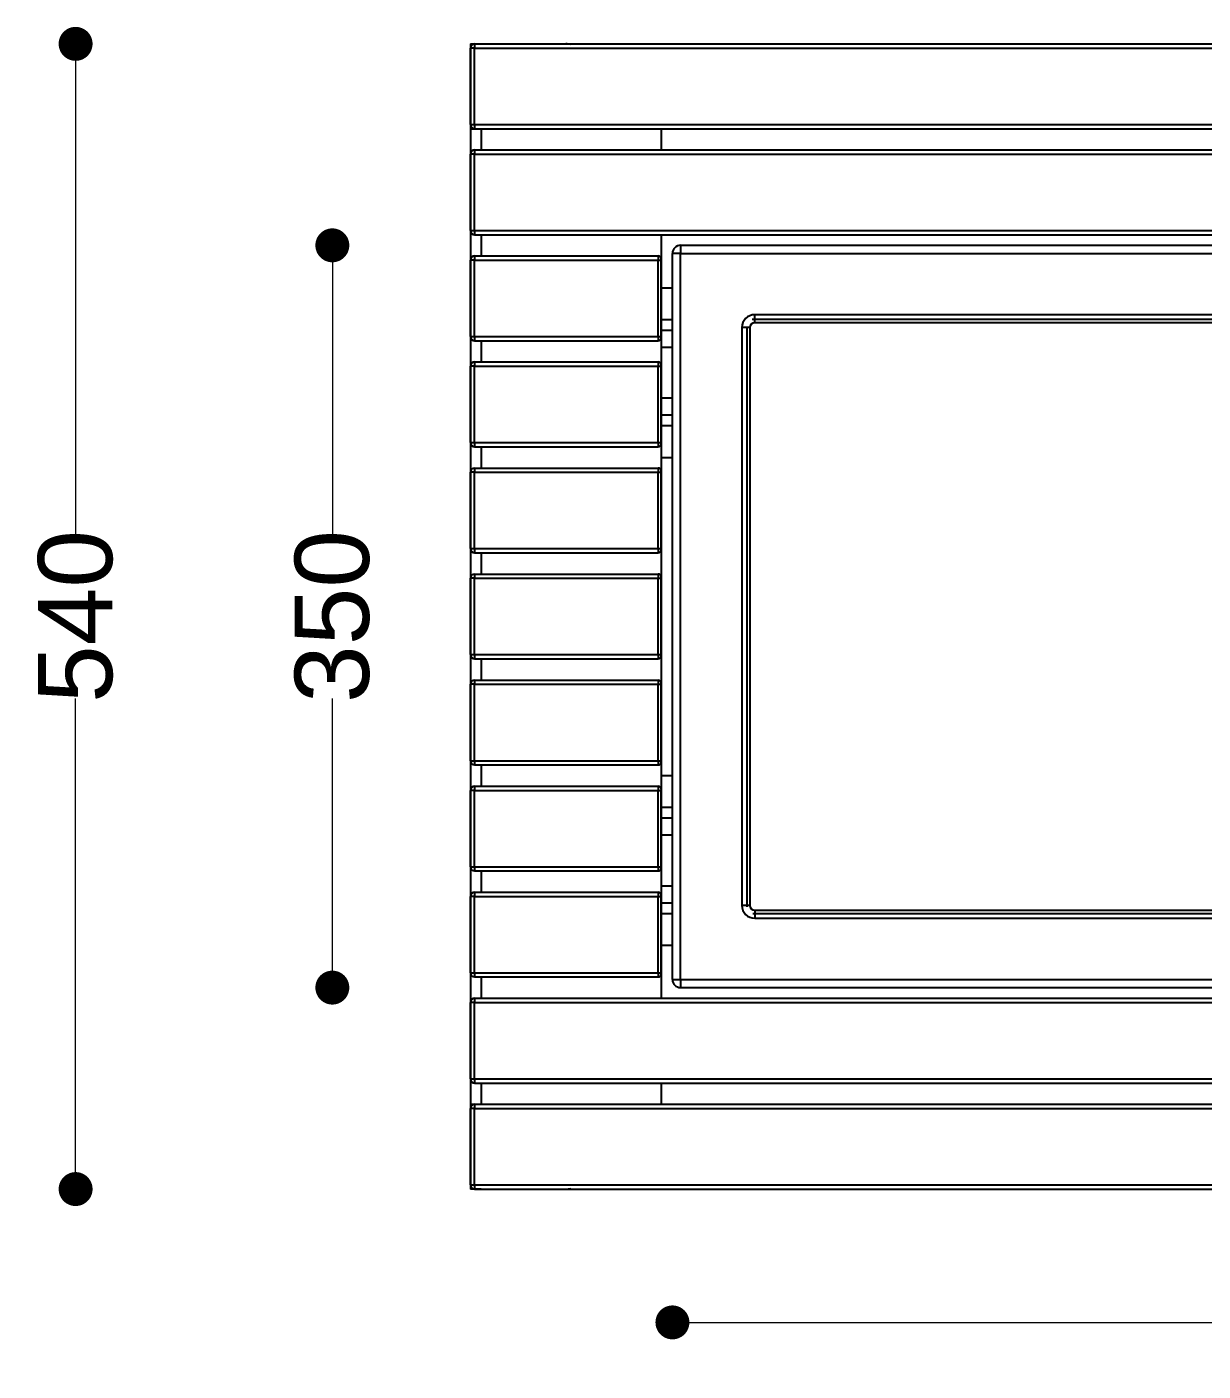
# Model space of a CAD drawing. Header units: millimetres. Extents: x 10366 to 13995, y 24552 to 29685.
# Drawn here: x 11950 to 12504, y 26546 to 27180 of the extents above; entities that cross this region are included whole.
import ezdxf

# ---------------------------------------------------------------- set-up
doc = ezdxf.new("R2010")
doc.units = ezdxf.units.MM
doc.header["$LTSCALE"] = 3
doc.layers.add('DomyÅ›lny', color=7, linetype='Continuous')
doc.styles.get("Standard").update_dxf_attribs({"font": 'arial.ttf'})
doc.dimstyles.new('MATEUSZ', dxfattribs={"dimtxt": 35, "dimasz": 16, "dimexe": 0.18, "dimexo": 0.0625, "dimgap": 0.09, "dimtad": 0, "dimdec": 0, "dimdsep": 46, "dimtxsty": 'Standard', "dimblk": 'DOT', "dimcen": 0.09, "dimse1": 1, "dimse2": 1, "dimadec": 0, "dimazin": 0, "dimtfac": 1, "dimtdec": 0, "dimtofl": 0, "dimtmove": 0, "dimatfit": 3, "dimfxl": 1, "dimtolj": 1, "dimtzin": 0, "dimlwd": 9, "dimlwe": 9, "dimarcsym": 0})

# ---------------------------------------------------------------- blocks, each defined once
blk = doc.blocks.new('_Dot')
at = {"color": 0, "linetype": 'ByBlock', "lineweight": -2}
blk.add_line((-0.5, 0), (-1, 0), dxfattribs=at)
at = {"color": 0, "linetype": 'ByBlock', "const_width": 0.5}
blk.add_lwpolyline([(-0.25, 0, 1), (0.25, 0, 1)], format="xyb", close=True, dxfattribs=at)
blk = doc.blocks.new('*D23')
at = {"color": 0, "lineweight": 9, "transparency": 16777216}
for p, q in [((11972.53, 27156.07), (11972.53, 26940.77)), ((11972.53, 26648.07), (11972.53, 26863.38))]:
    blk.add_line(p, q, dxfattribs=at)
at = {"layer": 'Defpoints', "color": 0, "transparency": 16777216}
for p in [(12158.67, 27172.07), (11972.53, 26632.07), (12158.67, 26632.07)]:
    blk.add_point(p, dxfattribs=at)
at = {"color": 0, "lineweight": 9, "transparency": 16777216, "xscale": 16, "yscale": 16, "zscale": 16}
for p, rotation in [((11972.53, 27172.07), 90), ((11972.53, 26632.07), 270)]:
    blk.add_blockref('_Dot', p, dxfattribs=dict(at, rotation=rotation))
at = {"color": 0, "transparency": 16777216, "insert": (11972.53, 26902.07), "char_height": 35, "attachment_point": 5, "rotation": 90}
blk.add_mtext('\\A1;540', dxfattribs=at)
blk = doc.blocks.new('*D26')
at = {"color": 0, "lineweight": 9, "transparency": 16777216}
for p, q in [((12269.92, 26569.2), (12570.37, 26569.2)), ((12947.92, 26569.2), (12647.48, 26569.2))]:
    blk.add_line(p, q, dxfattribs=at)
at = {"layer": 'Defpoints', "color": 0, "transparency": 16777216}
for p in [(12253.92, 27073.29), (12963.92, 27073.29), (12963.92, 26569.2)]:
    blk.add_point(p, dxfattribs=at)
at = {"color": 0, "lineweight": 9, "transparency": 16777216, "xscale": 16, "yscale": 16, "zscale": 16, "rotation": 180}
blk.add_blockref('_Dot', (12253.92, 26569.2), dxfattribs=at)
at = {"color": 0, "lineweight": 9, "transparency": 16777216, "xscale": 16, "yscale": 16, "zscale": 16}
blk.add_blockref('_Dot', (12963.92, 26569.2), dxfattribs=at)
at = {"color": 0, "transparency": 16777216, "insert": (12608.92, 26569.2), "char_height": 35, "attachment_point": 5}
blk.add_mtext('\\A1;710', dxfattribs=at)
blk = doc.blocks.new('*D27')
at = {"color": 0, "lineweight": 9, "transparency": 16777216}
for p, q in [((12093.57, 27061.07), (12093.57, 26940.76)), ((12093.57, 26743.07), (12093.57, 26863.39))]:
    blk.add_line(p, q, dxfattribs=at)
at = {"layer": 'Defpoints', "color": 0, "transparency": 16777216}
for p in [(12257.7, 27077.07), (12093.57, 26727.07), (12257.7, 26727.07)]:
    blk.add_point(p, dxfattribs=at)
at = {"color": 0, "lineweight": 9, "transparency": 16777216, "xscale": 16, "yscale": 16, "zscale": 16}
for p, rotation in [((12093.57, 27077.07), 90), ((12093.57, 26727.07), 270)]:
    blk.add_blockref('_Dot', p, dxfattribs=dict(at, rotation=rotation))
at = {"color": 0, "transparency": 16777216, "insert": (12093.57, 26902.07), "char_height": 35, "attachment_point": 5, "rotation": 90}
blk.add_mtext('\\A1;350', dxfattribs=at)

msp = doc.modelspace()

# ---------------------------------------------------------------- linework, layer by layer
at = {"layer": 'DomyÅ›lny'}
for p, q in [((12158.67, 27172.07), (12163.67, 27172.07)), ((12158.67, 27172.07), (12158.67, 27132.07)), ((12158.67, 27134.07), (12158.67, 27170.07)), ((12160.67, 27172.07), (13057.17, 27172.07)), ((12160.67, 27134.07), (12160.67, 27170.07)), ((12160.67, 27170.07), (13057.17, 27170.07)), ((12158.67, 27132.07), (12163.67, 27132.07)), ((12158.67, 27132.07), (12158.67, 26672.07)), ((12160.67, 27134.07), (13057.17, 27134.07)), ((12160.67, 27132.07), (13057.17, 27132.07)), ((12163.67, 27132.07), (12163.67, 27122.07)), ((12163.67, 27132.07), (12163.67, 27122.07)), ((12248.67, 27132.07), (12248.67, 27122.07)), ((12158.67, 27084.07), (12158.67, 27120.07)), ((12160.67, 27122.07), (13057.17, 27122.07)), ((12160.67, 27120.07), (13057.17, 27120.07)), ((12160.67, 27084.07), (12160.67, 27120.07)), ((12160.67, 27084.07), (13057.17, 27084.07)), ((12160.67, 27082.07), (13057.17, 27082.07)), ((12163.67, 27082.07), (12163.67, 27072.07)), ((12163.67, 27082.07), (12163.67, 27072.07)), ((12248.67, 27082.07), (12248.67, 26722.07)), ((12160.67, 27072.07), (12247.17, 27072.07)), ((12253.92, 26730.85), (12253.92, 27073.29)), ((12257.7, 27077.07), (12960.14, 27077.07)), ((12257.7, 27073.29), (12960.14, 27073.29)), ((12257.7, 26730.85), (12257.7, 27073.29)), ((12158.67, 27034.07), (12158.67, 27070.07)), ((12160.67, 27034.07), (12160.67, 27070.07)), ((12160.67, 27070.07), (12247.17, 27070.07)), ((12247.17, 27034.07), (12247.17, 27070.07)), ((12248.67, 27034.07), (12248.67, 27070.07)), ((12248.67, 27057.07), (12253.92, 27057.07)), ((12248.67, 27042.09), (12253.92, 27042.09)), ((12925.99, 27042.07), (12291.56, 27042.07)), ((12925.14, 27044.35), (12292.7, 27044.35)), ((12925.14, 27040.57), (12292.7, 27040.57)), ((12160.67, 27034.07), (12247.17, 27034.07)), ((12248.67, 27037.07), (12253.92, 27037.07)), ((12286.64, 27038.29), (12286.64, 26765.85)), ((12288.92, 27038.29), (12288.92, 26765.18)), ((12290.42, 27038.29), (12290.42, 26765.85)), ((12160.67, 27032.07), (12247.17, 27032.07)), ((12163.67, 27032.07), (12163.67, 27022.07)), ((12163.67, 27032.07), (12163.67, 27022.07)), ((12248.67, 27029.05), (12253.92, 27029.05)), ((12160.67, 27022.07), (12247.17, 27022.07)), ((12158.67, 26984.07), (12158.67, 27020.07)), ((12160.67, 26984.07), (12160.67, 27020.07)), ((12160.67, 27020.07), (12247.17, 27020.07)), ((12247.17, 26984.07), (12247.17, 27020.07)), ((12248.67, 26984.07), (12248.67, 27020.07)), ((12248.67, 27005.09), (12253.92, 27005.09)), ((12248.67, 26997.07), (12253.92, 26997.07)), ((12248.67, 26992.05), (12253.92, 26992.05)), ((12160.67, 26984.07), (12247.17, 26984.07)), ((12160.67, 26982.07), (12247.17, 26982.07)), ((12163.67, 26982.07), (12163.67, 26972.07)), ((12163.67, 26982.07), (12163.67, 26972.07)), ((12248.67, 26977.07), (12253.92, 26977.07)), ((12158.67, 26934.07), (12158.67, 26970.07)), ((12160.67, 26972.07), (12247.17, 26972.07)), ((12160.67, 26934.07), (12160.67, 26970.07)), ((12160.67, 26970.07), (12247.17, 26970.07)), ((12247.17, 26934.07), (12247.17, 26970.07)), ((12248.67, 26934.07), (12248.67, 26970.07)), ((12160.67, 26934.07), (12247.17, 26934.07)), ((12160.67, 26932.07), (12247.17, 26932.07)), ((12163.67, 26932.07), (12163.67, 26922.07)), ((12163.67, 26932.07), (12163.67, 26922.07)), ((12158.67, 26884.07), (12158.67, 26920.07)), ((12160.67, 26922.07), (12247.17, 26922.07)), ((12160.67, 26884.07), (12160.67, 26920.07)), ((12160.67, 26920.07), (12247.17, 26920.07)), ((12247.17, 26884.07), (12247.17, 26920.07)), ((12248.67, 26884.07), (12248.67, 26920.07)), ((12160.67, 26884.07), (12247.17, 26884.07)), ((12160.67, 26882.07), (12247.17, 26882.07)), ((12163.67, 26882.07), (12163.67, 26872.07)), ((12163.67, 26882.07), (12163.67, 26872.07)), ((12158.67, 26834.07), (12158.67, 26870.07)), ((12160.67, 26872.07), (12247.17, 26872.07)), ((12160.67, 26834.07), (12160.67, 26870.07)), ((12160.67, 26870.07), (12247.17, 26870.07)), ((12247.17, 26834.07), (12247.17, 26870.07)), ((12248.67, 26834.07), (12248.67, 26870.07)), ((12160.67, 26834.07), (12247.17, 26834.07)), ((12160.67, 26832.07), (12247.17, 26832.07)), ((12163.67, 26832.07), (12163.67, 26822.07)), ((12163.67, 26832.07), (12163.67, 26822.07)), ((12248.67, 26827.07), (12253.92, 26827.07)), ((12158.67, 26784.07), (12158.67, 26820.07)), ((12160.67, 26822.07), (12247.17, 26822.07)), ((12160.67, 26784.07), (12160.67, 26820.07)), ((12160.67, 26820.07), (12247.17, 26820.07)), ((12247.17, 26784.07), (12247.17, 26820.07)), ((12248.67, 26784.07), (12248.67, 26820.07)), ((12248.67, 26812.09), (12253.92, 26812.09)), ((12248.67, 26807.07), (12253.92, 26807.07)), ((12248.67, 26799.05), (12253.92, 26799.05)), ((12160.67, 26784.07), (12247.17, 26784.07)), ((12160.67, 26782.07), (12247.17, 26782.07)), ((12163.67, 26782.07), (12163.67, 26772.07)), ((12163.67, 26782.07), (12163.67, 26772.07)), ((12248.67, 26775.09), (12253.92, 26775.09)), ((12158.67, 26734.07), (12158.67, 26770.07)), ((12160.67, 26772.07), (12247.17, 26772.07)), ((12160.67, 26734.07), (12160.67, 26770.07)), ((12160.67, 26770.07), (12247.17, 26770.07)), ((12247.17, 26734.07), (12247.17, 26770.07)), ((12248.67, 26734.07), (12248.67, 26770.07)), ((12248.67, 26767.07), (12253.92, 26767.07)), ((12248.67, 26762.05), (12253.92, 26762.05)), ((12291.77, 26762.07), (12926.21, 26762.07)), ((12292.7, 26763.57), (12925.14, 26763.57)), ((12292.7, 26759.79), (12925.14, 26759.79)), ((12248.67, 26747.07), (12253.92, 26747.07)), ((12160.67, 26734.07), (12247.17, 26734.07)), ((12160.67, 26732.07), (12247.17, 26732.07)), ((12163.67, 26732.07), (12163.67, 26722.07)), ((12163.67, 26732.07), (12163.67, 26722.07)), ((12257.7, 26730.85), (12960.14, 26730.85)), ((12257.7, 26727.07), (12960.14, 26727.07)), ((12158.67, 26684.07), (12158.67, 26720.07)), ((12160.67, 26722.07), (13057.17, 26722.07)), ((12160.67, 26684.07), (12160.67, 26720.07)), ((12160.67, 26720.07), (13057.17, 26720.07)), ((12160.67, 26684.07), (13057.17, 26684.07)), ((12160.67, 26682.07), (13057.17, 26682.07)), ((12163.67, 26682.07), (12163.67, 26672.07)), ((12163.67, 26682.07), (12163.67, 26672.07)), ((12248.67, 26682.07), (12248.67, 26672.07)), ((12158.67, 26672.07), (12158.67, 26632.07)), ((12158.67, 26672.07), (12163.67, 26672.07)), ((12160.67, 26672.07), (13057.17, 26672.07)), ((12158.67, 26634.07), (12158.67, 26670.07)), ((12160.67, 26634.07), (12160.67, 26670.07)), ((12160.67, 26670.07), (13057.17, 26670.07)), ((12160.67, 26634.07), (13057.17, 26634.07)), ((12163.67, 26632.07), (12158.67, 26632.07)), ((12160.67, 26632.07), (13057.17, 26632.07))]:
    msp.add_line(p, q, dxfattribs=at)
for points in [[(12160.67, 27170.07, 0), (12158.67, 27170.07, 0)], [(12160.67, 27172.07, 0), (12160.67, 27172.07, 0), (12160.67, 27172.07, 0), (12160.67, 27172.07, 0), (12160.67, 27172.07, 0), (12160.67, 27172.07, 0), (12160.67, 27172.07, 0), (12160.67, 27172.07, 0), (12160.67, 27172.07, 0), (12160.67, 27172.07, 0), (12160.67, 27172.07, 0), (12160.67, 27172.07, 0), (12160.67, 27172.07, 0), (12160.67, 27172.07, 0), (12160.67, 27172.06, 0), (12160.67, 27172.01, 0), (12160.67, 27171.83, 0), (12160.67, 27170.07, 0)], [(12158.67, 27134.07, 0), (12158.67, 27134.07, 0), (12158.67, 27134.07, 0), (12158.67, 27134.07, 0), (12158.67, 27134.07, 0), (12158.67, 27134.07, 0), (12158.67, 27134.07, 0), (12158.67, 27134.07, 0), (12158.67, 27134.07, 0), (12158.67, 27134.07, 0), (12158.67, 27134.07, 0), (12158.67, 27134.07, 0), (12158.68, 27134.07, 0), (12158.68, 27134.07, 0), (12158.69, 27134.07, 0), (12158.73, 27134.07, 0), (12158.92, 27134.07, 0), (12160.67, 27134.07, 0)], [(12160.67, 27134.07, 0), (12160.67, 27132.07, 0)], [(12160.67, 27120.07, 0), (12158.67, 27120.07, 0)], [(12160.67, 27122.07, 0), (12160.67, 27122.07, 0), (12160.67, 27122.07, 0), (12160.67, 27122.07, 0), (12160.67, 27122.07, 0), (12160.67, 27122.07, 0), (12160.67, 27122.07, 0), (12160.67, 27122.07, 0), (12160.67, 27122.07, 0), (12160.67, 27122.07, 0), (12160.67, 27122.07, 0), (12160.67, 27122.07, 0), (12160.67, 27122.07, 0), (12160.67, 27122.07, 0), (12160.67, 27122.06, 0), (12160.67, 27122.01, 0), (12160.67, 27121.83, 0), (12160.67, 27120.07, 0)], [(12158.67, 27084.07, 0), (12158.67, 27084.07, 0), (12158.67, 27084.07, 0), (12158.67, 27084.07, 0), (12158.67, 27084.07, 0), (12158.67, 27084.07, 0), (12158.67, 27084.07, 0), (12158.67, 27084.07, 0), (12158.67, 27084.07, 0), (12158.67, 27084.07, 0), (12158.67, 27084.07, 0), (12158.67, 27084.07, 0), (12158.68, 27084.07, 0), (12158.68, 27084.07, 0), (12158.69, 27084.07, 0), (12158.73, 27084.07, 0), (12158.92, 27084.07, 0), (12160.67, 27084.07, 0)], [(12160.67, 27084.07, 0), (12160.67, 27082.07, 0)], [(12160.67, 27072.07, 0), (12160.67, 27072.07, 0), (12160.67, 27072.07, 0), (12160.67, 27072.07, 0), (12160.67, 27072.07, 0), (12160.67, 27072.07, 0), (12160.67, 27072.07, 0), (12160.67, 27072.07, 0), (12160.67, 27072.07, 0), (12160.67, 27072.07, 0), (12160.67, 27072.07, 0), (12160.67, 27072.07, 0), (12160.67, 27072.07, 0), (12160.67, 27072.07, 0), (12160.67, 27072.06, 0), (12160.67, 27072.01, 0), (12160.67, 27071.83, 0), (12160.67, 27070.07, 0)], [(12247.17, 27072.07, 0), (12247.17, 27072.07, 0), (12247.17, 27072.07, 0), (12247.17, 27072.07, 0), (12247.17, 27072.07, 0), (12247.17, 27072.07, 0), (12247.17, 27072.07, 0), (12247.17, 27072.07, 0), (12247.17, 27072.07, 0), (12247.17, 27072.07, 0), (12247.17, 27072.07, 0), (12247.17, 27072.07, 0), (12247.17, 27072.06, 0), (12247.17, 27072.02, 0), (12247.17, 27071.84, 0), (12247.17, 27070.07, 0)], [(12257.7, 27073.29, 0), (12253.92, 27073.29, 0)], [(12257.7, 27077.07, 0), (12257.7, 27077.07, 0), (12257.7, 27077.07, 0), (12257.7, 27077.07, 0), (12257.7, 27077.07, 0), (12257.7, 27077.07, 0), (12257.7, 27077.07, 0), (12257.7, 27077.07, 0), (12257.7, 27077.07, 0), (12257.7, 27077.07, 0), (12257.7, 27077.07, 0), (12257.7, 27077.07, 0), (12257.7, 27077.07, 0), (12257.7, 27077.07, 0), (12257.7, 27077.05, 0), (12257.7, 27076.96, 0), (12257.7, 27076.61, 0), (12257.7, 27073.29, 0)], [(12160.67, 27070.07, 0), (12158.67, 27070.07, 0)], [(12247.17, 27070.07, 0), (12248.67, 27070.07, 0)], [(12248.67, 27070.57, 0), (12248.67, 27070.57, 0), (12248.67, 27070.57, 0), (12248.67, 27070.57, 0), (12248.67, 27070.57, 0), (12248.67, 27070.57, 0), (12248.67, 27070.57, 0), (12248.67, 27070.57, 0), (12248.67, 27070.57, 0), (12248.67, 27070.57, 0), (12248.67, 27070.57, 0), (12248.67, 27070.57, 0), (12248.67, 27070.57, 0), (12248.67, 27070.56, 0), (12248.67, 27070.44, 0), (12248.67, 27070.07, 0)], [(12292.7, 27040.57, 0), (12292.7, 27040.57, 0), (12292.7, 27040.57, 0), (12292.7, 27040.57, 0), (12292.7, 27040.57, 0), (12292.7, 27040.57, 0), (12292.7, 27040.57, 0), (12292.7, 27040.57, 0), (12292.7, 27040.57, 0), (12292.7, 27040.57, 0), (12292.7, 27040.57, 0), (12292.7, 27040.57, 0), (12292.7, 27040.57, 0), (12292.7, 27040.58, 0), (12292.7, 27040.6, 0), (12292.7, 27040.68, 0), (12292.7, 27041.04, 0), (12292.7, 27044.35, 0)], [(12158.67, 27034.07, 0), (12158.67, 27034.07, 0), (12158.67, 27034.07, 0), (12158.67, 27034.07, 0), (12158.67, 27034.07, 0), (12158.67, 27034.07, 0), (12158.67, 27034.07, 0), (12158.67, 27034.07, 0), (12158.67, 27034.07, 0), (12158.67, 27034.07, 0), (12158.67, 27034.07, 0), (12158.67, 27034.07, 0), (12158.68, 27034.07, 0), (12158.68, 27034.07, 0), (12158.69, 27034.07, 0), (12158.73, 27034.07, 0), (12158.92, 27034.07, 0), (12160.67, 27034.07, 0)], [(12160.67, 27034.07, 0), (12160.67, 27032.07, 0)], [(12247.17, 27034.07, 0), (12247.17, 27032.07, 0)], [(12247.17, 27034.07, 0), (12248.67, 27034.07, 0)], [(12248.67, 27034.07, 0), (12248.67, 27033.57, 0)], [(12290.42, 27038.29, 0), (12290.42, 27038.29, 0), (12290.42, 27038.29, 0), (12290.42, 27038.29, 0), (12290.42, 27038.29, 0), (12290.42, 27038.29, 0), (12290.42, 27038.29, 0), (12290.42, 27038.29, 0), (12290.42, 27038.29, 0), (12290.42, 27038.29, 0), (12290.42, 27038.29, 0), (12290.42, 27038.29, 0), (12290.42, 27038.29, 0), (12290.4, 27038.29, 0), (12290.31, 27038.29, 0), (12289.96, 27038.29, 0), (12286.64, 27038.29, 0)], [(12160.67, 27022.07, 0), (12160.67, 27022.07, 0), (12160.67, 27022.07, 0), (12160.67, 27022.07, 0), (12160.67, 27022.07, 0), (12160.67, 27022.07, 0), (12160.67, 27022.07, 0), (12160.67, 27022.07, 0), (12160.67, 27022.07, 0), (12160.67, 27022.07, 0), (12160.67, 27022.07, 0), (12160.67, 27022.07, 0), (12160.67, 27022.07, 0), (12160.67, 27022.07, 0), (12160.67, 27022.06, 0), (12160.67, 27022.01, 0), (12160.67, 27021.83, 0), (12160.67, 27020.07, 0)], [(12247.17, 27022.07, 0), (12247.17, 27022.07, 0), (12247.17, 27022.07, 0), (12247.17, 27022.07, 0), (12247.17, 27022.07, 0), (12247.17, 27022.07, 0), (12247.17, 27022.07, 0), (12247.17, 27022.07, 0), (12247.17, 27022.07, 0), (12247.17, 27022.07, 0), (12247.17, 27022.07, 0), (12247.17, 27022.07, 0), (12247.17, 27022.06, 0), (12247.17, 27022.02, 0), (12247.17, 27021.84, 0), (12247.17, 27020.07, 0)], [(12160.67, 27020.07, 0), (12158.67, 27020.07, 0)], [(12247.17, 27020.07, 0), (12248.67, 27020.07, 0)], [(12248.67, 27020.57, 0), (12248.67, 27020.57, 0), (12248.67, 27020.57, 0), (12248.67, 27020.57, 0), (12248.67, 27020.57, 0), (12248.67, 27020.57, 0), (12248.67, 27020.57, 0), (12248.67, 27020.57, 0), (12248.67, 27020.57, 0), (12248.67, 27020.57, 0), (12248.67, 27020.57, 0), (12248.67, 27020.57, 0), (12248.67, 27020.57, 0), (12248.67, 27020.56, 0), (12248.67, 27020.52, 0), (12248.67, 27020.07, 0)], [(12158.67, 26984.07, 0), (12158.67, 26984.07, 0), (12158.67, 26984.07, 0), (12158.67, 26984.07, 0), (12158.67, 26984.07, 0), (12158.67, 26984.07, 0), (12158.67, 26984.07, 0), (12158.67, 26984.07, 0), (12158.67, 26984.07, 0), (12158.67, 26984.07, 0), (12158.67, 26984.07, 0), (12158.67, 26984.07, 0), (12158.68, 26984.07, 0), (12158.68, 26984.07, 0), (12158.69, 26984.07, 0), (12158.73, 26984.07, 0), (12158.92, 26984.07, 0), (12160.67, 26984.07, 0)], [(12160.67, 26984.07, 0), (12160.67, 26982.07, 0)], [(12247.17, 26984.07, 0), (12247.17, 26984.06, 0), (12247.17, 26982.07, 0)], [(12247.17, 26984.07, 0), (12248.67, 26984.07, 0)], [(12248.67, 26984.07, 0), (12248.67, 26983.57, 0)], [(12160.67, 26970.07, 0), (12158.67, 26970.07, 0)], [(12160.67, 26972.07, 0), (12160.67, 26972.07, 0), (12160.67, 26972.07, 0), (12160.67, 26972.07, 0), (12160.67, 26972.07, 0), (12160.67, 26972.07, 0), (12160.67, 26972.07, 0), (12160.67, 26972.07, 0), (12160.67, 26972.07, 0), (12160.67, 26972.07, 0), (12160.67, 26972.07, 0), (12160.67, 26972.07, 0), (12160.67, 26972.07, 0), (12160.67, 26972.07, 0), (12160.67, 26972.06, 0), (12160.67, 26972.01, 0), (12160.67, 26971.83, 0), (12160.67, 26970.07, 0)], [(12247.17, 26972.07, 0), (12247.17, 26972.07, 0), (12247.17, 26972.07, 0), (12247.17, 26972.07, 0), (12247.17, 26972.07, 0), (12247.17, 26972.07, 0), (12247.17, 26972.07, 0), (12247.17, 26972.07, 0), (12247.17, 26972.07, 0), (12247.17, 26972.07, 0), (12247.17, 26972.07, 0), (12247.17, 26972.07, 0), (12247.17, 26972.06, 0), (12247.17, 26972.01, 0), (12247.17, 26971.53, 0), (12247.17, 26970.07, 0)], [(12247.17, 26970.07, 0), (12248.67, 26970.07, 0)], [(12248.67, 26970.57, 0), (12248.67, 26970.57, 0), (12248.67, 26970.57, 0), (12248.67, 26970.57, 0), (12248.67, 26970.57, 0), (12248.67, 26970.57, 0), (12248.67, 26970.57, 0), (12248.67, 26970.57, 0), (12248.67, 26970.57, 0), (12248.67, 26970.57, 0), (12248.67, 26970.57, 0), (12248.67, 26970.57, 0), (12248.67, 26970.57, 0), (12248.67, 26970.57, 0), (12248.67, 26970.54, 0), (12248.67, 26970.38, 0), (12248.67, 26970.07, 0)], [(12158.67, 26934.07, 0), (12158.67, 26934.07, 0), (12158.67, 26934.07, 0), (12158.67, 26934.07, 0), (12158.67, 26934.07, 0), (12158.67, 26934.07, 0), (12158.67, 26934.07, 0), (12158.67, 26934.07, 0), (12158.67, 26934.07, 0), (12158.67, 26934.07, 0), (12158.67, 26934.07, 0), (12158.67, 26934.07, 0), (12158.68, 26934.07, 0), (12158.68, 26934.07, 0), (12158.69, 26934.07, 0), (12158.73, 26934.07, 0), (12158.92, 26934.07, 0), (12160.67, 26934.07, 0)], [(12160.67, 26934.07, 0), (12160.67, 26932.07, 0)], [(12247.17, 26934.07, 0), (12247.17, 26934.06, 0), (12247.17, 26932.07, 0)], [(12247.17, 26934.07, 0), (12248.67, 26934.07, 0)], [(12248.67, 26934.07, 0), (12248.67, 26933.57, 0)], [(12160.67, 26920.07, 0), (12158.67, 26920.07, 0)], [(12160.67, 26922.07, 0), (12160.67, 26922.07, 0), (12160.67, 26922.07, 0), (12160.67, 26922.07, 0), (12160.67, 26922.07, 0), (12160.67, 26922.07, 0), (12160.67, 26922.07, 0), (12160.67, 26922.07, 0), (12160.67, 26922.07, 0), (12160.67, 26922.07, 0), (12160.67, 26922.07, 0), (12160.67, 26922.07, 0), (12160.67, 26922.07, 0), (12160.67, 26922.07, 0), (12160.67, 26922.06, 0), (12160.67, 26922.01, 0), (12160.67, 26921.83, 0), (12160.67, 26920.07, 0)], [(12247.17, 26922.07, 0), (12247.17, 26922.07, 0), (12247.17, 26922.07, 0), (12247.17, 26922.07, 0), (12247.17, 26922.07, 0), (12247.17, 26922.07, 0), (12247.17, 26922.07, 0), (12247.17, 26922.07, 0), (12247.17, 26922.07, 0), (12247.17, 26922.07, 0), (12247.17, 26922.07, 0), (12247.17, 26922.07, 0), (12247.17, 26922.06, 0), (12247.17, 26922.01, 0), (12247.17, 26921.53, 0), (12247.17, 26920.07, 0)], [(12247.17, 26920.07, 0), (12248.67, 26920.07, 0)], [(12248.67, 26920.57, 0), (12248.67, 26920.57, 0), (12248.67, 26920.57, 0), (12248.67, 26920.57, 0), (12248.67, 26920.57, 0), (12248.67, 26920.57, 0), (12248.67, 26920.57, 0), (12248.67, 26920.57, 0), (12248.67, 26920.57, 0), (12248.67, 26920.57, 0), (12248.67, 26920.57, 0), (12248.67, 26920.57, 0), (12248.67, 26920.57, 0), (12248.67, 26920.56, 0), (12248.67, 26920.52, 0), (12248.67, 26920.07, 0)], [(12158.67, 26884.07, 0), (12158.67, 26884.07, 0), (12158.67, 26884.07, 0), (12158.67, 26884.07, 0), (12158.67, 26884.07, 0), (12158.67, 26884.07, 0), (12158.67, 26884.07, 0), (12158.67, 26884.07, 0), (12158.67, 26884.07, 0), (12158.67, 26884.07, 0), (12158.67, 26884.07, 0), (12158.67, 26884.07, 0), (12158.68, 26884.07, 0), (12158.68, 26884.07, 0), (12158.69, 26884.07, 0), (12158.73, 26884.07, 0), (12158.92, 26884.07, 0), (12160.67, 26884.07, 0)], [(12160.67, 26884.07, 0), (12160.67, 26882.07, 0)], [(12247.17, 26884.07, 0), (12247.17, 26884.06, 0), (12247.17, 26882.07, 0)], [(12247.17, 26884.07, 0), (12248.67, 26884.07, 0)], [(12248.67, 26884.07, 0), (12248.67, 26883.57, 0)], [(12160.67, 26870.07, 0), (12158.67, 26870.07, 0)], [(12160.67, 26872.07, 0), (12160.67, 26872.07, 0), (12160.67, 26872.07, 0), (12160.67, 26872.07, 0), (12160.67, 26872.07, 0), (12160.67, 26872.07, 0), (12160.67, 26872.07, 0), (12160.67, 26872.07, 0), (12160.67, 26872.07, 0), (12160.67, 26872.07, 0), (12160.67, 26872.07, 0), (12160.67, 26872.07, 0), (12160.67, 26872.07, 0), (12160.67, 26872.07, 0), (12160.67, 26872.06, 0), (12160.67, 26872.01, 0), (12160.67, 26871.83, 0), (12160.67, 26870.07, 0)], [(12247.17, 26872.07, 0), (12247.17, 26872.07, 0), (12247.17, 26872.07, 0), (12247.17, 26872.07, 0), (12247.17, 26872.07, 0), (12247.17, 26872.07, 0), (12247.17, 26872.07, 0), (12247.17, 26872.07, 0), (12247.17, 26872.07, 0), (12247.17, 26872.07, 0), (12247.17, 26872.07, 0), (12247.17, 26872.07, 0), (12247.17, 26872.06, 0), (12247.17, 26872.01, 0), (12247.17, 26871.53, 0), (12247.17, 26870.07, 0)], [(12247.17, 26870.07, 0), (12248.67, 26870.07, 0)], [(12248.67, 26870.57, 0), (12248.67, 26870.57, 0), (12248.67, 26870.57, 0), (12248.67, 26870.57, 0), (12248.67, 26870.57, 0), (12248.67, 26870.57, 0), (12248.67, 26870.57, 0), (12248.67, 26870.57, 0), (12248.67, 26870.57, 0), (12248.67, 26870.57, 0), (12248.67, 26870.57, 0), (12248.67, 26870.57, 0), (12248.67, 26870.57, 0), (12248.67, 26870.56, 0), (12248.67, 26870.44, 0), (12248.67, 26870.07, 0)], [(12158.67, 26834.07, 0), (12158.67, 26834.07, 0), (12158.67, 26834.07, 0), (12158.67, 26834.07, 0), (12158.67, 26834.07, 0), (12158.67, 26834.07, 0), (12158.67, 26834.07, 0), (12158.67, 26834.07, 0), (12158.67, 26834.07, 0), (12158.67, 26834.07, 0), (12158.67, 26834.07, 0), (12158.67, 26834.07, 0), (12158.68, 26834.07, 0), (12158.68, 26834.07, 0), (12158.69, 26834.07, 0), (12158.73, 26834.07, 0), (12158.92, 26834.07, 0), (12160.67, 26834.07, 0)], [(12160.67, 26834.07, 0), (12160.67, 26832.07, 0)], [(12247.17, 26834.07, 0), (12247.17, 26834.06, 0), (12247.17, 26832.07, 0)], [(12247.17, 26834.07, 0), (12248.67, 26834.07, 0)], [(12248.67, 26834.07, 0), (12248.67, 26833.57, 0)], [(12160.67, 26820.07, 0), (12158.67, 26820.07, 0)], [(12160.67, 26822.07, 0), (12160.67, 26822.07, 0), (12160.67, 26822.07, 0), (12160.67, 26822.07, 0), (12160.67, 26822.07, 0), (12160.67, 26822.07, 0), (12160.67, 26822.07, 0), (12160.67, 26822.07, 0), (12160.67, 26822.07, 0), (12160.67, 26822.07, 0), (12160.67, 26822.07, 0), (12160.67, 26822.07, 0), (12160.67, 26822.07, 0), (12160.67, 26822.07, 0), (12160.67, 26822.06, 0), (12160.67, 26822.01, 0), (12160.67, 26821.83, 0), (12160.67, 26820.07, 0)], [(12247.17, 26822.07, 0), (12247.17, 26822.07, 0), (12247.17, 26822.07, 0), (12247.17, 26822.07, 0), (12247.17, 26822.07, 0), (12247.17, 26822.07, 0), (12247.17, 26822.07, 0), (12247.17, 26822.07, 0), (12247.17, 26822.07, 0), (12247.17, 26822.07, 0), (12247.17, 26822.07, 0), (12247.17, 26822.07, 0), (12247.17, 26822.06, 0), (12247.17, 26822.01, 0), (12247.17, 26821.53, 0), (12247.17, 26820.07, 0)], [(12247.17, 26820.07, 0), (12248.67, 26820.07, 0)], [(12248.67, 26820.57, 0), (12248.67, 26820.57, 0), (12248.67, 26820.57, 0), (12248.67, 26820.57, 0), (12248.67, 26820.57, 0), (12248.67, 26820.57, 0), (12248.67, 26820.57, 0), (12248.67, 26820.57, 0), (12248.67, 26820.57, 0), (12248.67, 26820.57, 0), (12248.67, 26820.57, 0), (12248.67, 26820.57, 0), (12248.67, 26820.57, 0), (12248.67, 26820.56, 0), (12248.67, 26820.44, 0), (12248.67, 26820.07, 0)], [(12158.67, 26784.07, 0), (12158.67, 26784.07, 0), (12158.67, 26784.07, 0), (12158.67, 26784.07, 0), (12158.67, 26784.07, 0), (12158.67, 26784.07, 0), (12158.67, 26784.07, 0), (12158.67, 26784.07, 0), (12158.67, 26784.07, 0), (12158.67, 26784.07, 0), (12158.67, 26784.07, 0), (12158.67, 26784.07, 0), (12158.68, 26784.07, 0), (12158.68, 26784.07, 0), (12158.69, 26784.07, 0), (12158.73, 26784.07, 0), (12158.92, 26784.07, 0), (12160.67, 26784.07, 0)], [(12160.67, 26784.07, 0), (12160.67, 26782.07, 0)], [(12247.17, 26784.07, 0), (12248.67, 26784.07, 0)], [(12247.17, 26784.07, 0), (12247.17, 26784.06, 0), (12247.17, 26782.07, 0)], [(12248.67, 26784.07, 0), (12248.67, 26783.57, 0)], [(12160.67, 26770.07, 0), (12158.67, 26770.07, 0)], [(12160.67, 26772.07, 0), (12160.67, 26772.07, 0), (12160.67, 26772.07, 0), (12160.67, 26772.07, 0), (12160.67, 26772.07, 0), (12160.67, 26772.07, 0), (12160.67, 26772.07, 0), (12160.67, 26772.07, 0), (12160.67, 26772.07, 0), (12160.67, 26772.07, 0), (12160.67, 26772.07, 0), (12160.67, 26772.07, 0), (12160.67, 26772.07, 0), (12160.67, 26772.07, 0), (12160.67, 26772.06, 0), (12160.67, 26772.01, 0), (12160.67, 26771.83, 0), (12160.67, 26770.07, 0)], [(12247.17, 26772.07, 0), (12247.17, 26772.07, 0), (12247.17, 26772.07, 0), (12247.17, 26772.07, 0), (12247.17, 26772.07, 0), (12247.17, 26772.07, 0), (12247.17, 26772.07, 0), (12247.17, 26772.07, 0), (12247.17, 26772.07, 0), (12247.17, 26772.07, 0), (12247.17, 26772.07, 0), (12247.17, 26772.07, 0), (12247.17, 26772.06, 0), (12247.17, 26772.01, 0), (12247.17, 26771.53, 0), (12247.17, 26770.07, 0)], [(12247.17, 26770.07, 0), (12248.67, 26770.07, 0)], [(12248.67, 26770.57, 0), (12248.67, 26770.57, 0), (12248.67, 26770.57, 0), (12248.67, 26770.57, 0), (12248.67, 26770.57, 0), (12248.67, 26770.57, 0), (12248.67, 26770.57, 0), (12248.67, 26770.57, 0), (12248.67, 26770.57, 0), (12248.67, 26770.57, 0), (12248.67, 26770.57, 0), (12248.67, 26770.57, 0), (12248.67, 26770.57, 0), (12248.67, 26770.56, 0), (12248.67, 26770.44, 0), (12248.67, 26770.07, 0)], [(12290.42, 26765.85, 0), (12290.42, 26765.85, 0), (12290.42, 26765.85, 0), (12290.42, 26765.85, 0), (12290.42, 26765.85, 0), (12290.42, 26765.85, 0), (12290.42, 26765.85, 0), (12290.42, 26765.85, 0), (12290.42, 26765.85, 0), (12290.42, 26765.85, 0), (12290.42, 26765.85, 0), (12290.42, 26765.85, 0), (12290.42, 26765.85, 0), (12290.4, 26765.85, 0), (12290.31, 26765.85, 0), (12289.96, 26765.85, 0), (12286.64, 26765.85, 0)], [(12292.7, 26763.57, 0), (12292.7, 26763.57, 0), (12292.7, 26763.57, 0), (12292.7, 26763.57, 0), (12292.7, 26763.57, 0), (12292.7, 26763.57, 0), (12292.7, 26763.57, 0), (12292.7, 26763.57, 0), (12292.7, 26763.57, 0), (12292.7, 26763.57, 0), (12292.7, 26763.57, 0), (12292.7, 26763.57, 0), (12292.7, 26763.57, 0), (12292.7, 26763.57, 0), (12292.7, 26763.55, 0), (12292.7, 26763.46, 0), (12292.7, 26763.11, 0), (12292.7, 26759.79, 0)], [(12158.67, 26734.07, 0), (12158.67, 26734.07, 0), (12158.67, 26734.07, 0), (12158.67, 26734.07, 0), (12158.67, 26734.07, 0), (12158.67, 26734.07, 0), (12158.67, 26734.07, 0), (12158.67, 26734.07, 0), (12158.67, 26734.07, 0), (12158.67, 26734.07, 0), (12158.67, 26734.07, 0), (12158.67, 26734.07, 0), (12158.68, 26734.07, 0), (12158.68, 26734.07, 0), (12158.69, 26734.07, 0), (12158.73, 26734.07, 0), (12158.92, 26734.07, 0), (12160.67, 26734.07, 0)], [(12160.67, 26734.07, 0), (12160.67, 26732.07, 0)], [(12247.17, 26734.07, 0), (12247.17, 26732.07, 0)], [(12247.17, 26734.07, 0), (12248.67, 26734.07, 0)], [(12248.67, 26734.07, 0), (12248.67, 26733.57, 0)], [(12253.92, 26730.85, 0), (12253.92, 26730.85, 0), (12253.92, 26730.85, 0), (12253.92, 26730.85, 0), (12253.92, 26730.85, 0), (12253.92, 26730.85, 0), (12253.92, 26730.85, 0), (12253.92, 26730.85, 0), (12253.92, 26730.85, 0), (12253.92, 26730.85, 0), (12253.92, 26730.85, 0), (12253.92, 26730.85, 0), (12253.93, 26730.85, 0), (12253.93, 26730.85, 0), (12253.95, 26730.85, 0), (12254.03, 26730.85, 0), (12254.39, 26730.85, 0), (12257.7, 26730.85, 0)], [(12257.7, 26730.85, 0), (12257.7, 26727.07, 0)], [(12160.67, 26720.07, 0), (12158.67, 26720.07, 0)], [(12160.67, 26722.07, 0), (12160.67, 26722.07, 0), (12160.67, 26722.07, 0), (12160.67, 26722.07, 0), (12160.67, 26722.07, 0), (12160.67, 26722.07, 0), (12160.67, 26722.07, 0), (12160.67, 26722.07, 0), (12160.67, 26722.07, 0), (12160.67, 26722.07, 0), (12160.67, 26722.07, 0), (12160.67, 26722.07, 0), (12160.67, 26722.07, 0), (12160.67, 26722.06, 0), (12160.67, 26722.01, 0), (12160.67, 26721.83, 0), (12160.67, 26720.07, 0)], [(12158.67, 26684.07, 0), (12158.67, 26684.07, 0), (12158.67, 26684.07, 0), (12158.67, 26684.07, 0), (12158.67, 26684.07, 0), (12158.67, 26684.07, 0), (12158.67, 26684.07, 0), (12158.67, 26684.07, 0), (12158.67, 26684.07, 0), (12158.67, 26684.07, 0), (12158.67, 26684.07, 0), (12158.67, 26684.07, 0), (12158.68, 26684.07, 0), (12158.68, 26684.07, 0), (12158.69, 26684.07, 0), (12158.73, 26684.07, 0), (12158.92, 26684.07, 0), (12160.67, 26684.07, 0)], [(12160.67, 26684.07, 0), (12160.67, 26682.07, 0)], [(12160.67, 26672.07, 0), (12160.67, 26672.07, 0), (12160.67, 26672.07, 0), (12160.67, 26672.07, 0), (12160.67, 26672.07, 0), (12160.67, 26672.07, 0), (12160.67, 26672.07, 0), (12160.67, 26672.07, 0), (12160.67, 26672.07, 0), (12160.67, 26672.07, 0), (12160.67, 26672.07, 0), (12160.67, 26672.07, 0), (12160.67, 26672.07, 0), (12160.67, 26672.06, 0), (12160.67, 26672.01, 0), (12160.67, 26671.83, 0), (12160.67, 26670.07, 0)], [(12160.67, 26670.07, 0), (12158.67, 26670.07, 0)], [(12158.67, 26634.07, 0), (12158.67, 26634.07, 0), (12158.67, 26634.07, 0), (12158.67, 26634.07, 0), (12158.67, 26634.07, 0), (12158.67, 26634.07, 0), (12158.67, 26634.07, 0), (12158.67, 26634.07, 0), (12158.67, 26634.07, 0), (12158.67, 26634.07, 0), (12158.67, 26634.07, 0), (12158.67, 26634.07, 0), (12158.68, 26634.07, 0), (12158.68, 26634.07, 0), (12158.69, 26634.07, 0), (12158.73, 26634.07, 0), (12158.92, 26634.07, 0), (12160.67, 26634.07, 0)], [(12160.67, 26634.07, 0), (12160.67, 26632.07, 0)]]:
    msp.add_polyline3d(points, dxfattribs=at)
for centre, radius, start, end in [((12160.67, 27170.07), 2, 90, 180), ((12203.67, 27162.07), 10, 75.2983, 90), ((12160.67, 27134.07), 2, 180, 270), ((12160.67, 27120.07), 2, 90, 180), ((12160.67, 27084.07), 2, 180, 270), ((12160.67, 27084.07), 2, 180, 270), ((12160.67, 27070.07), 2, 90, 180), ((12247.17, 27070.57), 1.5, 0, 90), ((12257.7, 27073.29), 3.78, 90, 180), ((12292.7, 27038.29), 6.06, 90, 180), ((12292.7, 27038.29), 2.28, 90, 180), ((12160.67, 27034.07), 2, 180, 270), ((12247.17, 27033.57), 1.5, 270, 0), ((12160.67, 27020.07), 2, 90, 180), ((12247.17, 27020.57), 1.5, 0, 90), ((12160.67, 26984.07), 2, 180, 270), ((12247.17, 26983.57), 1.5, 270, 0), ((12160.67, 26970.07), 2, 90, 180), ((12247.17, 26970.57), 1.5, 0, 90), ((12160.67, 26934.07), 2, 180, 270), ((12247.17, 26933.57), 1.5, 270, 0), ((12160.67, 26920.07), 2, 90, 180), ((12247.17, 26920.57), 1.5, 0, 90), ((12160.67, 26884.07), 2, 180, 270), ((12247.17, 26883.57), 1.5, 270, 0), ((12160.67, 26870.07), 2, 90, 180), ((12247.17, 26870.57), 1.5, 0, 90), ((12160.67, 26834.07), 2, 180, 270), ((12247.17, 26833.57), 1.5, 270, 0), ((12160.67, 26820.07), 2, 90, 180), ((12247.17, 26820.57), 1.5, 0, 90), ((12160.67, 26784.07), 2, 180, 270), ((12247.17, 26783.57), 1.5, 270, 0), ((12160.67, 26770.07), 2, 90, 180), ((12247.17, 26770.57), 1.5, 0, 90), ((12292.7, 26765.85), 6.06, 180, 270), ((12292.7, 26765.85), 2.28, 180, 270), ((12160.67, 26734.07), 2, 180, 270), ((12247.17, 26733.57), 1.5, 270, 0), ((12257.7, 26730.85), 3.78, 180, 270), ((12257.7, 26730.85), 3.78, 180, 270), ((12160.67, 26720.07), 2, 90, 180), ((12160.67, 26684.07), 2, 180, 270), ((12160.67, 26670.07), 2, 90, 180), ((12160.67, 26634.07), 2, 180, 270), ((12203.67, 26642.07), 10, 270, 284.7017)]:
    msp.add_arc(centre, radius, start, end, dxfattribs=at)

# ---------------------------------------------------------------- dimensions: what is measured, and where the dimension line sits
for base, p1, p2, picture, middle in [((11972.53, 26632.07), (12158.67, 27172.07), (12158.67, 26632.07), '*D23', (11972.53, 26902.07)), ((12093.57, 26727.07), (12257.7, 27077.07), (12257.7, 26727.07), '*D27', (12093.57, 26902.07))]:
    dim = msp.add_linear_dim(base=base, p1=p1, p2=p2, angle=90, dimstyle='MATEUSZ')
    dim.commit()
    dim.dimension.update_dxf_attribs({"geometry": picture, "text_midpoint": middle})
dim = msp.add_linear_dim(base=(12963.92, 26569.2), p1=(12253.92, 27073.29), p2=(12963.92, 27073.29), dimstyle='MATEUSZ')
dim.commit()
dim.dimension.update_dxf_attribs({"geometry": '*D26', "text_midpoint": (12608.92, 26569.2)})

doc.saveas('drawing.dxf')
